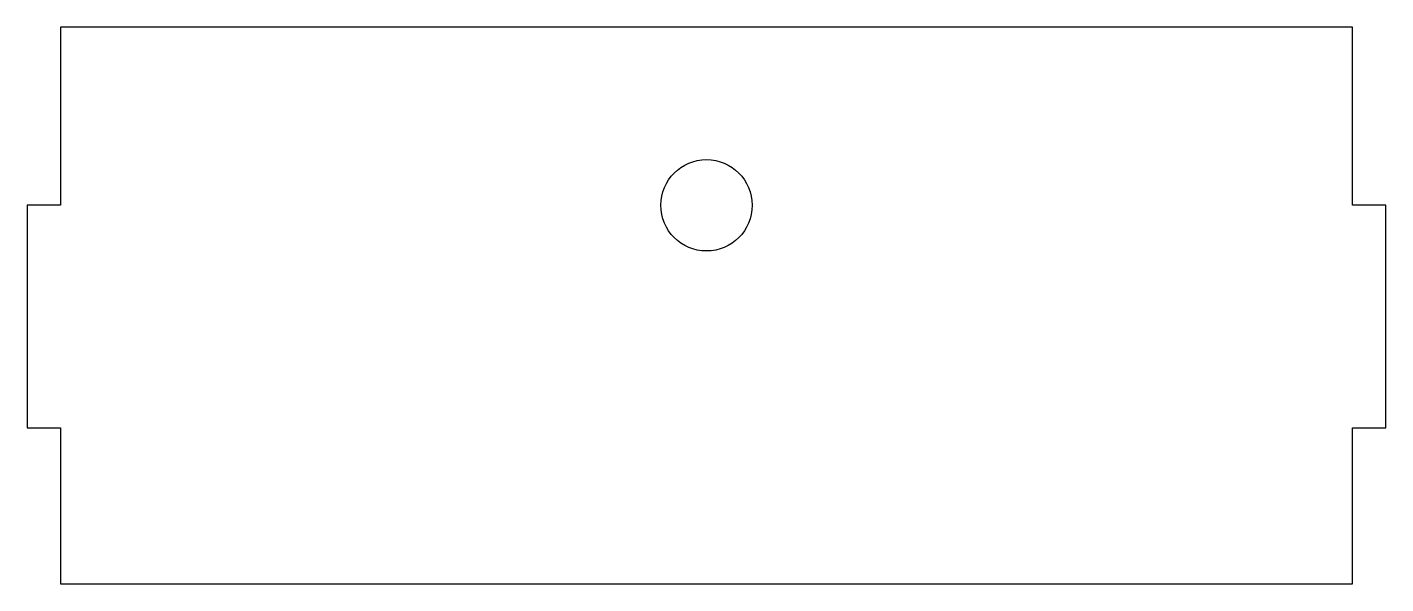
# Model space of a CAD drawing. Header units: millimetres. Extents: x -61 to 61, y -24 to 26.
import ezdxf

# ---------------------------------------------------------------- set-up
doc = ezdxf.new("R2010")
doc.units = ezdxf.units.MM

msp = doc.modelspace()

# ---------------------------------------------------------------- linework, layer by layer
at = {"color": 7, "linetype": 'Continuous', "lineweight": 25}
for p, q in [((-58, 26), (-58, 10)), ((58, 26), (-58, 26)), ((58, 10), (58, 26)), ((-61, 10), (-61, -10)), ((-58, 10), (-61, 10)), ((61, 10), (58, 10)), ((61, -10), (61, 10)), ((-61, -10), (-58, -10)), ((-58, -10), (-58, -24)), ((58, -10), (61, -10)), ((58, -24), (58, -10)), ((-58, -24), (58, -24))]:
    msp.add_line(p, q, dxfattribs=at)
msp.add_circle((0, 10), 4.1, dxfattribs=at)

doc.saveas('drawing.dxf')
